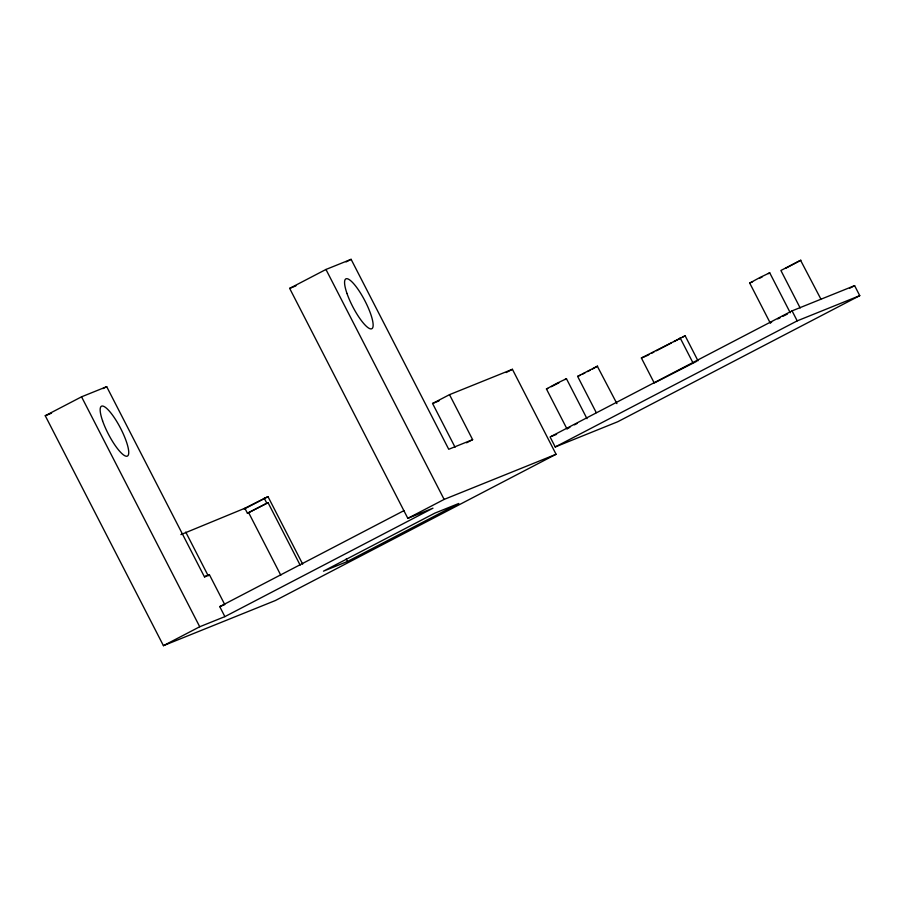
<?xml version="1.0" encoding="UTF-8"?>
<svg xmlns="http://www.w3.org/2000/svg" width="905" height="905" viewBox="0 0 905 905"><rect width="100%" height="100%" fill="white"/><g stroke="black" fill="none" stroke-linecap="round" stroke-linejoin="round"><path stroke-width="1.36" d="M566.994 428.959L546.439 388.969L556.518 383.505L566.44 378.697L586.994 418.687M566.44 378.697L565.059 379.546M596.259 412.635L577.628 376.39L597.311 366.208L616.905 403.619M597.628 366.118L592.571 368.969M770.257 323.051L749.702 283.061L759.781 277.597L769.702 272.79L790.257 312.779M769.702 272.79L768.334 273.638M800.167 307.972L780.902 270.482L800.574 260.301L820.812 298.955M800.902 260.21L785.834 268.197M567.356 428.699L569.969 427.228M770.619 322.791L771.637 322.191M449.514 394.659L512.4 369.297L556.066 454.276L275.369 600.535L163.432 645.672L45.25 415.723L81.552 396.82L106.7 386.673L204.326 576.632L209.36 574.596L224.768 604.597L219.745 606.622L224.881 616.622L432.986 508.18L407.827 518.327L289.657 288.378L325.958 269.464L351.106 259.328L448.733 449.276L472.625 439.649L449.514 394.659L432.567 403.483L455.045 447.217M102.944 388.63L106.7 386.673M346.106 261.93L351.106 259.328M180.91 534.606L244.859 508.248L267.993 496.641L302.677 564.12M244.214 509.029L267.993 496.641M506.144 372.555L512.4 369.297M244.859 508.248L247.427 513.248L268.05 502.66L300.155 565.139M247.427 513.248L268.05 502.66M204.519 577.119L209.36 574.596M466.584 442.794L472.625 439.649M696.726 361.287L654.236 382.985L641.385 357.995L685.142 335.789L697.981 360.778M646.419 355.959L648.919 354.658M651.419 353.357L653.919 352.056M656.408 350.755L671.397 342.95M673.897 341.649L680.141 338.391M682.642 337.09L685.142 335.789M219.745 606.622L404.026 510.601M792.067 310.868L550.082 436.957L555.229 446.957L617.764 421.73L859.75 295.652L854.614 285.652L792.067 310.868L797.203 320.868L859.75 295.652M163.432 645.672L199.722 626.758L224.881 616.622M407.827 518.327L444.129 499.413L556.066 454.276M849.591 288.265L854.614 285.652M555.229 446.957L797.203 320.868M347.486 561.473L458.801 503.474L434.796 513.158L323.481 571.157L347.486 561.473L346.196 558.973M759.634 278.242L762.225 276.907M558.951 382.815L551.371 386.684M587.56 371.582L590.15 370.247M777.746 318.922L780.336 317.587M574.471 424.841L577.062 423.495M582.56 374.104L584.969 372.894M782.916 316.275L787.384 314.058M752.587 281.783L749.702 283.061M580.501 375.111L577.628 376.39M547.74 388.449L546.439 388.969M289.657 288.378L295.946 285.844M45.25 415.723L51.54 413.189M432.567 403.483L438.993 400.892M641.385 357.995L645.163 356.468M551.383 436.425L556.598 434.332M680.108 337.814L692.947 362.815M325.958 269.464L444.129 499.413M264.215 498.157L266.783 503.157M248.683 512.739L280.799 575.229M185.74 532.083L208.229 575.829M81.552 396.82L199.722 626.758M346.988 293.48A28.112 6.754 62.5 0 0 371.706 328.775A28.112 6.754 62.5 0 0 357.882 289.091A28.112 6.754 62.5 0 0 346.988 293.48M102.582 420.825A28.112 6.754 62.5 0 0 127.3 456.12A28.112 6.754 62.5 0 0 113.476 416.436A28.112 6.754 62.5 0 0 102.582 420.825"/></g></svg>
